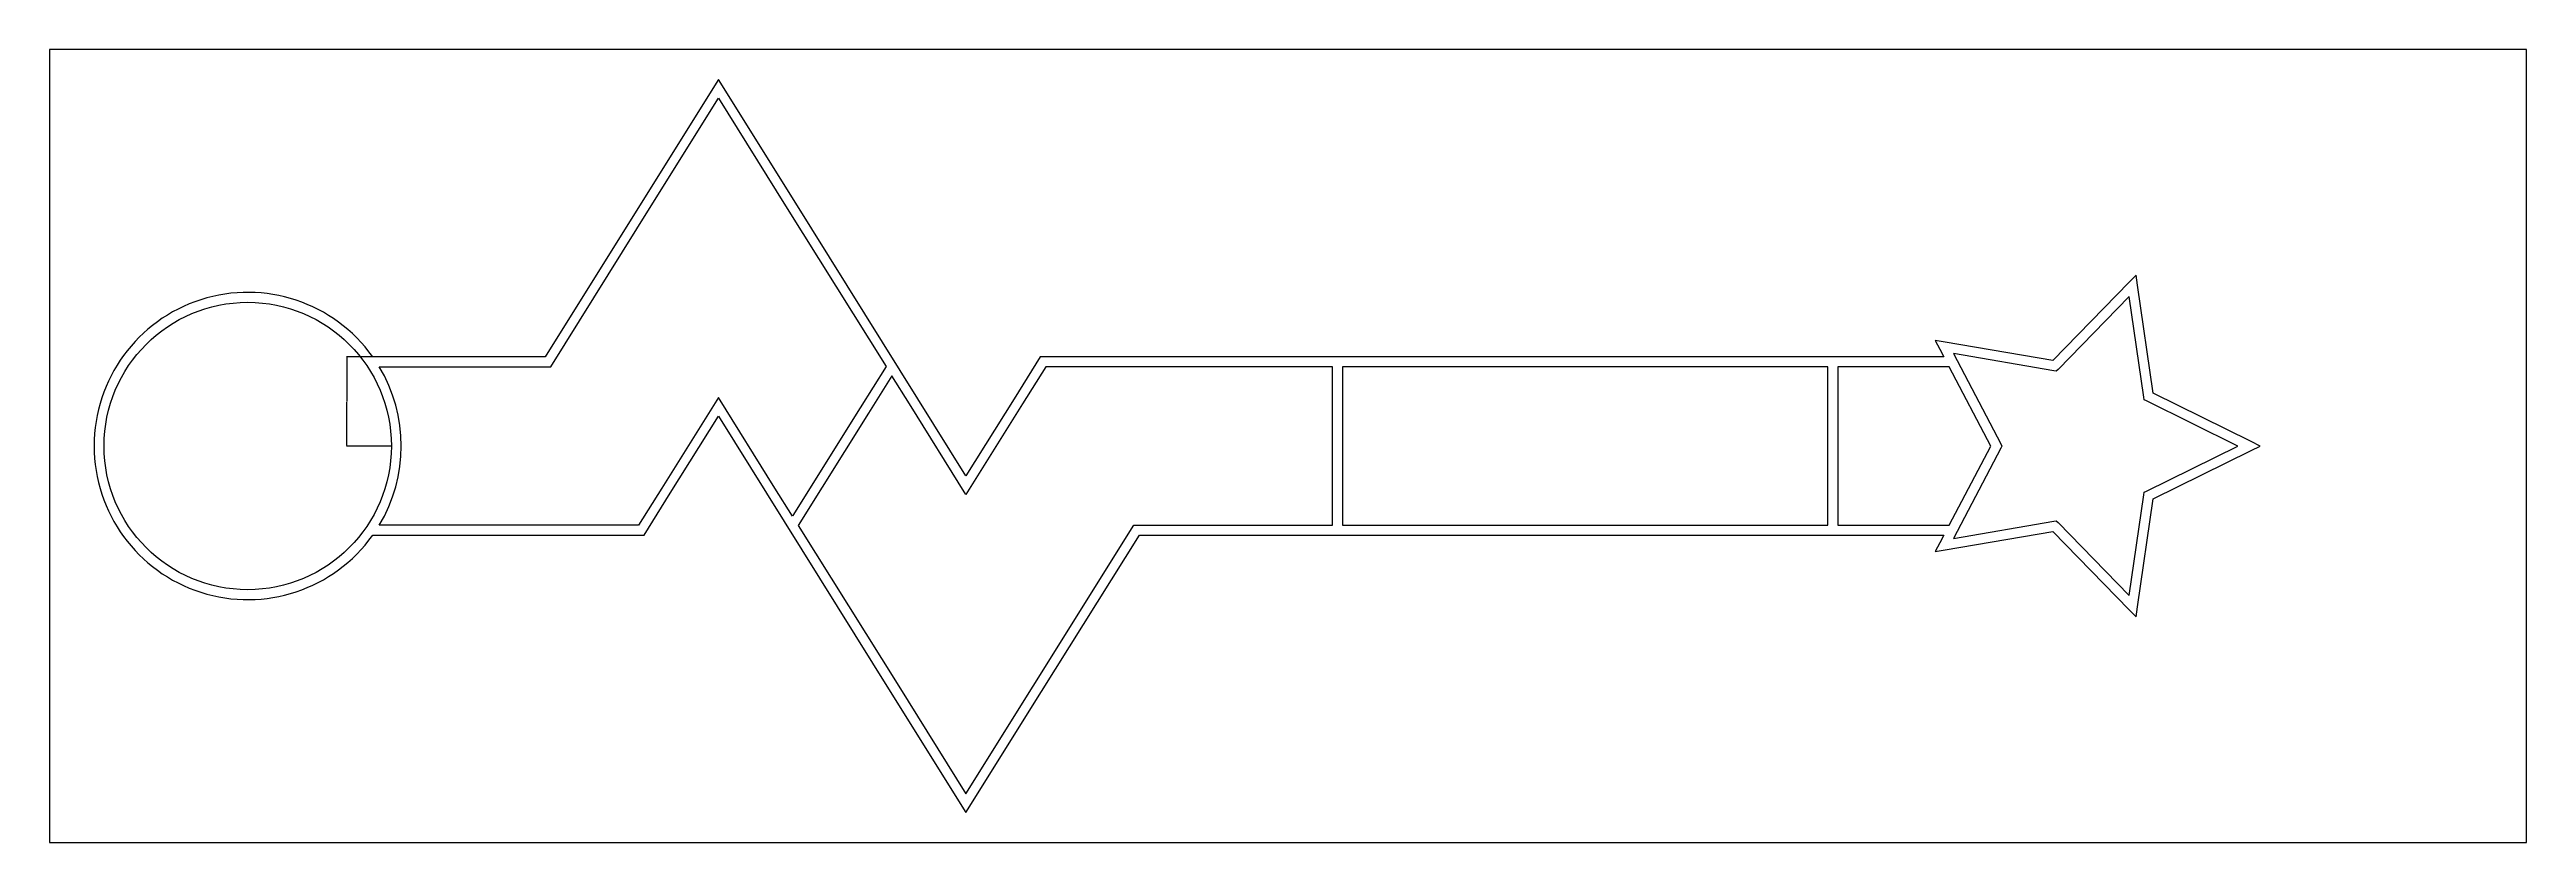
# Model space of a CAD drawing. Header units: inches. Extents: x -100 to 1150, y -200 to 200.
import ezdxf

# ---------------------------------------------------------------- set-up
doc = ezdxf.new("R2010")
doc.units = ezdxf.units.IN
doc.header["$MEASUREMENT"] = 0
doc.styles.get("Standard").update_dxf_attribs({"font": 'arial.ttf'})
doc.dimstyles.get("Standard").update_dxf_attribs({"dimtxt": 0.18, "dimasz": 0.18, "dimexe": 0.18, "dimexo": 0.0625, "dimgap": 0.09, "dimtad": 0, "dimtih": 1, "dimtoh": 1, "dimdec": 4, "dimzin": 0, "dimdsep": 46, "dimtxsty": 'Standard', "dimcen": 0.09, "dimadec": 0, "dimazin": 0, "dimtfac": 1, "dimtdec": 4, "dimtofl": 0, "dimtmove": 0, "dimatfit": 3, "dimfxl": 1, "dimtolj": 1, "dimtzin": 0, "dimarcsym": 0})

# ---------------------------------------------------------------- blocks, each defined once
blk = doc.blocks.new('*D24')
at = {"color": 0, "lineweight": -2}
for p, q in [((72.4, 45), (49.8, 45)), ((50, 44.8), (50, 22.7)), ((50, 0.2), (50, 22.3)), ((72.4, 0), (49.8, 0))]:
    blk.add_line(p, q, dxfattribs=at)
at = {"color": 0}
for points in [[(50, 44.8), (50, 44.8), (50, 45)], [(50, 0.2), (50, 0.2), (50, 0)]]:
    blk.add_solid(points, dxfattribs=at)
at = {"layer": 'Defpoints', "color": 0}
for p in [(50, 45), (72.5, 45), (72.5, 0)]:
    blk.add_point(p, dxfattribs=at)
at = {"color": 0, "insert": (50, 22.5), "char_height": 0.18, "attachment_point": 5}
blk.add_mtext('\\A1;45.0000', dxfattribs=at)

msp = doc.modelspace()

# ---------------------------------------------------------------- linework, layer by layer
msp.add_line((275.1258, -34.99154), (274.90989, -35.33634))
for points in [[(-100, 200), (-100, -200), (1150, -200), (1150, 200)], [(884.71283, 1.16335), (885.32444, 0), (884.71283, -1.16335), (860.80359, -46.64142), (911.44417, -37.95588), (912.73958, -37.7337), (913.65699, -38.67487), (949.52085, -75.4674), (956.9092, -24.62138), (957.0982, -23.32071), (958.27681, -22.73903), (1004.35112, 0), (958.27681, 22.73903), (957.0982, 23.32071), (956.9092, 24.62138), (949.52085, 75.4674), (913.65699, 38.67487), (912.73958, 37.7337), (911.44417, 37.95588), (860.80359, 46.64142)], [(328.53593, -121.19061), (362.41912, -175.43695), (396.36345, -121.22875), (447.22763, -40), (547.5, -40), (547.5, 40), (402.74629, 40), (390.99763, 21.19061), (362.4617, -24.49487), (333.92577, 21.19061), (325.07677, 35.35769), (313.30787, 16.56306), (277.85588, -40.05282)], [(552.5, 40), (552.5, -40), (797.5, -40), (797.5, 40)], [(858.64632, 40), (802.5, 40), (802.5, -40), (858.64632, -40), (879.67556, 0)]]:
    msp.add_lwpolyline(points, close=True)
msp.add_lwpolyline([(362.4617, -15.05673), (338.16649, 23.83944), (275.70479, 123.83944), (237.5383, 184.94327), (199.37181, 123.83944), (150.12735, 45), (63.09715, 45, 3.1243810516), (63.09715, -45), (200.02585, -45), (213.24309, -23.83944), (237.5383, 15.05673), (261.83351, -23.83944), (324.29521, -123.83944), (362.4138, -184.86659), (400.60118, -123.88235), (449.99609, -45), (856.01766, -45), (854.02073, -48.79839), (851.66352, -53.28207), (856.65617, -52.42577), (910.99398, -43.1061), (949.47623, -82.58483), (953.01204, -86.21221), (953.74046, -81.1993), (961.66824, -26.64104), (1011.10641, -2.24184), (1015.64888, 0), (1011.10641, 2.24184), (961.66824, 26.64104), (953.74046, 81.1993), (953.01204, 86.21221), (949.47623, 82.58483), (910.99398, 43.1061), (856.65617, 52.42577), (851.66352, 53.28207), (854.02073, 48.79839), (856.01766, 45), (399.97415, 45), (386.75691, 23.83944)], format="xyb", close=True)
msp.add_lwpolyline([(274.90989, -35.33634), (266.07423, -21.19061), (237.5383, 24.49487), (209.00237, -21.19061), (197.25371, -40), (66.37959, -40, 0.2780102441), (66.37959, 40), (152.89949, 40), (203.61253, 121.19061), (237.5383, 175.50513), (271.46407, 121.19061), (322.13078, 40.07417), (309.07014, 19.21667), (275.1258, -34.99154)], format="xyb")
msp.add_circle((0, 0), 72.5)

# ---------------------------------------------------------------- dimensions: what is measured, and where the dimension line sits
dim = msp.add_linear_dim(base=(50.00581, 45), p1=(72.5, 0), p2=(72.5, 45), angle=90, dimstyle='Standard')
dim.commit()
dim.dimension.update_dxf_attribs({"geometry": '*D24', "text_midpoint": (50.00581, 22.5)})

doc.saveas('drawing.dxf')
